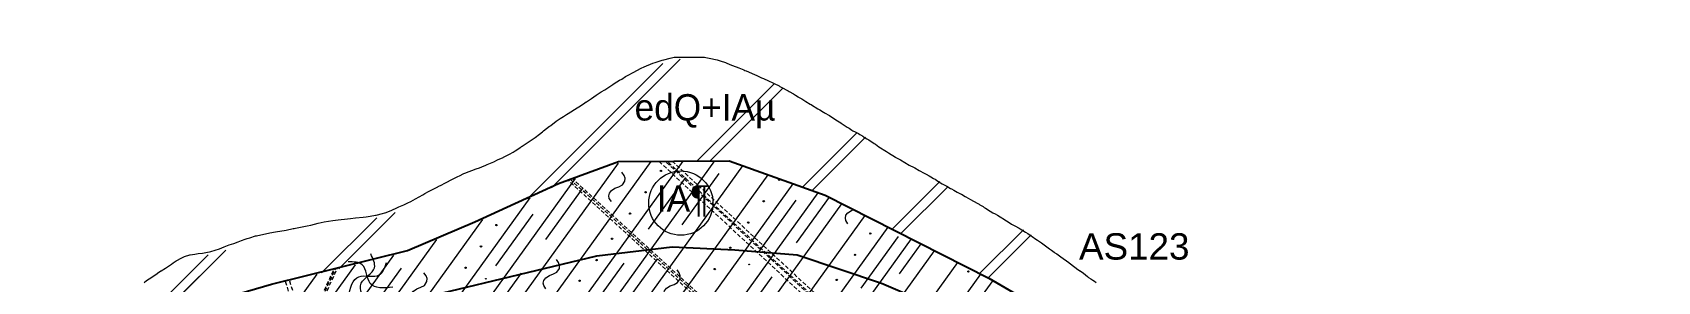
# Model space of a CAD drawing. Header units: inches. Extents: x 444671 to 463716, y 1783086 to 1794968.
# Drawn here: x 457732.1 to 458040.5, y 1789239.8 to 1789287 of the extents above; entities that cross this region are included whole.
import ezdxf

# ---------------------------------------------------------------- set-up
doc = ezdxf.new("R2010")
doc.units = ezdxf.units.IN
doc.header["$MEASUREMENT"] = 0
doc.linetypes.add('CENTER', pattern=[2, 1.25, -0.25, 0.25, -0.25])
doc.linetypes.add('DASHEDX2', pattern=[1.5, 1, -0.5])
for name, color, linetype, lineweight in [('ah', 7, 'Continuous', 15), ('doi', 33, 'Continuous', 25), ('ph', 7, 'Continuous', 18), ('Texdoi', 40, 'Continuous', 15), ('thoc', 252, 'Continuous', 13)]:
    doc.layers.add(name, color=color, linetype=linetype, lineweight=lineweight)
for name, color, linetype in [('khoanmoi', 3, 'Continuous'), ('PEGC', 3, 'Continuous'), ('Tam', 1, 'CENTER')]:
    doc.layers.add(name, color=color, linetype=linetype)
doc.styles.add('25', font='', dxfattribs={"height": 5})
doc.styles.get('25').set_extended_font_data('.VnArial')
doc.linetypes.add('_lA1', pattern='A,2,-0.2,["x",Standard,S=0.1,R=0,X=-0.1,Y=-0.05],-0.1', length=2.3)
doc.linetypes.add('_lA2', pattern='A,2,-0.2,["xx",Standard,S=0.1,R=0,X=-0.1,Y=-0.05],-0.18', length=2.38)

# ---------------------------------------------------------------- blocks, each defined once
blk = doc.blocks.new('A$C7D350064')
at = {"layer": 'ah', "color": 1, "linetype": 'DASHEDX2', "ltscale": 0.75, "flags": 128}
for points in [[(-201.59, 70.92), (-367.38, 224.24)], [(-200.99, 71.49), (-366.17, 224.25)], [(-200.66, 71.51), (-365.82, 224.25)], [(-199.92, 71.75), (-364.84, 224.26)], [(-222.32, 72.66), (-384.64, 220.7)], [(-221.61, 72.55), (-384.21, 220.85)], [(-221.3, 72.76), (-383.83, 220.99)], [(-483.84, 85.33), (-428.71, 203.94)], [(-483.48, 85.31), (-428.98, 203.87)], [(-483.13, 85.3), (-428.34, 204.03)], [(-398.52, 81.05), (-438.29, 201.58)], [(-397.72, 81.15), (-437.51, 201.77)]]:
    blk.add_lwpolyline(points, dxfattribs=at)
at = {"layer": 'doi', "linetype": '_lA1', "ltscale": 20, "flags": 128}
blk.add_lwpolyline([(-715.01, 248.67), (-714.5, 248.39), (-690.4, 233.69), (-672.65, 224.01), (-654.31, 214.03), (-641.25, 208.42), (-629.72, 203.57), (-617.27, 199.64), (-607.2, 197.96), (-591.83, 194.89), (-575.56, 192.17), (-554.31, 189.37), (-547.83, 188.64), (-526.93, 186.86), (-510.92, 186.64), (-494.69, 188.19), (-481.58, 191.3), (-464.27, 194.12), (-440.91, 200.93), (-415.06, 207.31), (-402.31, 212.77), (-386.44, 220.04), (-375.01, 224.18), (-354.02, 224.34), (-335.84, 217.82), (-304.72, 202.06), (-294.54, 196.14), (-281.06, 188.21), (-278.75, 187.12), (-266.45, 179.9), (-248.17, 168.36), (-227.14, 154.22), (-208.02, 141.23), (-177.83, 122.09)], dxfattribs=at)
at = {"layer": 'doi', "linetype": '_lA2', "ltscale": 20, "flags": 128}
blk.add_lwpolyline([(-496.47, 175.47), (-467.01, 185.05), (-431.77, 193.66), (-408.65, 199.24), (-379.13, 206.33), (-364.82, 207.99), (-352.97, 207.44), (-341.11, 206.48), (-325.12, 201.1), (-306.1, 192.98), (-287.63, 182.92), (-275.35, 176.53), (-251.48, 162.83), (-231.8, 151.36), (-199.68, 133.06), (-177.83, 120.57)], dxfattribs=at)
at = {"layer": 'PEGC', "lineweight": 13}
blk.add_lwpolyline([(-465.09, 201.28), (-464.61, 201.62), (-463.59, 202.26), (-462.61, 202.97), (-462.53, 203.02), (-461.89, 203.48), (-461.86, 203.5), (-461.86, 203.5), (-461.86, 203.5), (-461.02, 204), (-460.65, 204.23), (-459.9, 204.76), (-459.57, 205), (-458.97, 205.37), (-458.72, 205.5), (-458.18, 205.8), (-457.81, 206), (-457.42, 206.16), (-456.37, 206.5), (-456.33, 206.51), (-455.45, 206.63), (-454.8, 206.74), (-454.01, 206.83), (-453.05, 207), (-452.69, 207.05), (-452.39, 207.15), (-450.75, 207.64), (-449.89, 207.99), (-448.93, 208.37), (-448.07, 208.68), (-447.25, 209), (-446.57, 209.25), (-445.89, 209.5), (-445.54, 209.61), (-444.98, 209.75), (-443.93, 210.08), (-443.71, 210.12), (-441.21, 210.66), (-440.14, 210.85), (-438.1, 211.21), (-436.77, 211.5), (-436.58, 211.53), (-436.32, 211.58), (-434.1, 212), (-433.45, 212.15), (-432.06, 212.5), (-432.02, 212.51), (-430.92, 212.79), (-429.23, 213), (-428.23, 213.17), (-426.45, 213.35), (-425.9, 213.42), (-424.96, 213.5), (-423.52, 213.63), (-422.93, 213.71), (-422.17, 213.81), (-421.15, 214), (-421.03, 214.03), (-419.82, 214.37), (-419.38, 214.49), (-419.35, 214.5), (-418.18, 214.94), (-418.03, 215), (-417.1, 215.4), (-416.73, 215.58), (-415.79, 216), (-415.04, 216.34), (-414.47, 216.62), (-413.57, 217.12), (-412.15, 217.91), (-411.77, 218.13), (-411.09, 218.5), (-409.34, 219.43), (-409.28, 219.46), (-408.56, 219.81), (-408.12, 220.02), (-408.09, 220.04), (-406.31, 221), (-405.54, 221.36), (-405.24, 221.5), (-404.36, 221.92), (-404.17, 222), (-402.04, 222.79), (-401.41, 223), (-400.95, 223.21), (-400.22, 223.5), (-399.94, 223.61), (-399.01, 224), (-398.67, 224.15), (-398.01, 224.5), (-396.91, 224.98), (-396.86, 225), (-396.71, 225.07), (-395.7, 225.61), (-395.04, 226), (-394.65, 226.21), (-393.58, 226.93), (-393.42, 227.04), (-393.31, 227.11), (-392.17, 227.87), (-391.96, 228), (-391.45, 228.35), (-391.24, 228.5), (-390.88, 228.76), (-390.02, 229.39), (-389.46, 229.83), (-389.24, 230), (-388.12, 230.88), (-388.04, 230.94), (-387.97, 231), (-387.88, 231.06), (-386.84, 231.85), (-386.31, 232.23), (-386.08, 232.38), (-385.48, 232.76), (-385.11, 233), (-384.91, 233.12), (-384.6, 233.3), (-382.85, 234.37), (-382.23, 234.74), (-381.4, 235.34), (-381.17, 235.5), (-381.11, 235.54), (-380.13, 236.16), (-379.27, 236.76), (-378.32, 237.42), (-377.63, 237.83), (-376.12, 238.82), (-375.87, 239), (-374.86, 239.62), (-374.43, 239.84), (-373.69, 240.32), (-373.21, 240.59), (-372.28, 241.11), (-370.75, 241.89), (-370.19, 242.15), (-368.49, 242.86), (-368.06, 243), (-366.77, 243.4), (-366.42, 243.5), (-365.22, 243.81), (-364.48, 244), (-363.96, 244), (-362.56, 244), (-362.07, 244), (-361.34, 244), (-360.46, 244), (-359.98, 244), (-359.62, 244), (-359.31, 244), (-358.89, 244), (-358.81, 244), (-358.71, 244), (-358.47, 243.95), (-357.85, 243.82), (-356.29, 243.5), (-355.74, 243.32), (-354.75, 243), (-354.45, 242.88), (-353.59, 242.5), (-352.69, 242.17), (-352.18, 242), (-351.25, 241.59), (-351.05, 241.5), (-350.8, 241.4), (-349.21, 240.71), (-348.75, 240.5), (-347.89, 240.09), (-347.7, 240), (-347.53, 239.93), (-346.58, 239.5), (-345.77, 239.14), (-345.46, 239), (-344.57, 238.54), (-344.42, 238.46), (-344.13, 238.31), (-342.84, 237.61), (-342.61, 237.5), (-341.84, 237.05), (-341.46, 236.81), (-340.95, 236.5), (-340.86, 236.44), (-340.26, 236.09), (-339.45, 235.61), (-338.64, 235.11), (-338.52, 235.04), (-338.45, 235), (-338.38, 234.95), (-337.17, 234.18), (-336.85, 234), (-336.14, 233.55), (-336.06, 233.5), (-336.03, 233.48), (-335.83, 233.36), (-335.1, 232.97), (-335, 232.91), (-333.76, 232.09), (-332.86, 231.54), (-332.8, 231.5), (-332.76, 231.47), (-331.62, 230.71), (-331.26, 230.5), (-330.76, 230.16), (-330.54, 230), (-330.14, 229.83), (-329.48, 229.5), (-329.24, 229.36), (-328.85, 229.13), (-328.72, 229.04), (-328.66, 229), (-328.51, 228.9), (-327.91, 228.5), (-327.55, 228.31), (-326.5, 227.63), (-326.36, 227.54), (-326.28, 227.48), (-325.63, 227), (-325.01, 226.64), (-324.79, 226.5), (-324.18, 226.12), (-323.78, 225.87), (-322.45, 225.01), (-322.42, 224.99), (-321.53, 224.5), (-319.84, 223.53), (-319.51, 223.35), (-319.27, 223.23), (-318.82, 223), (-317.95, 222.52), (-317, 222), (-316.62, 221.79), (-316.1, 221.5), (-315.77, 221.31), (-315.24, 221), (-314.94, 220.83), (-314.4, 220.49), (-313.9, 220.18), (-313.62, 220), (-313.12, 219.72), (-312.74, 219.5), (-311.99, 219.1), (-311.81, 219), (-311.36, 218.76), (-310.76, 218.42), (-309.97, 218), (-309.94, 217.98), (-309.24, 217.58), (-309.12, 217.5), (-309.1, 217.49), (-308.24, 217), (-306.96, 216.29), (-306.6, 216.1), (-306.44, 216), (-305.84, 215.65), (-305.6, 215.5), (-305.4, 215.38), (-304.48, 214.8), (-303.98, 214.5), (-303.54, 214.25), (-303.08, 214), (-302.59, 213.73), (-301.76, 213.19), (-301.52, 213.04), (-301.4, 212.96), (-300.71, 212.5), (-300.44, 212.35), (-299.8, 212), (-298.96, 211.56), (-298.78, 211.46), (-297.78, 210.81), (-297.33, 210.53), (-297.1, 210.37), (-296.5, 209.96), (-295.84, 209.5), (-295.53, 209.29), (-294.95, 208.91), (-294.75, 208.78), (-293.2, 207.67), (-292.84, 207.37), (-292.34, 207), (-292.2, 206.91), (-292.1, 206.84), (-291.86, 206.67), (-291.06, 206.13), (-289.56, 205.02), (-289.49, 204.97), (-288.41, 204.16), (-288.18, 204), (-288.08, 203.92), (-287.46, 203.5), (-287.42, 203.47), (-286.78, 203), (-286.04, 202.41), (-285.8, 202.21), (-285.39, 201.98), (-285.03, 201.71), (-284.72, 201.5), (-284.36, 201.24)], dxfattribs=at)
at = {"layer": 'ph', "linetype": 'Continuous'}
for points in [[(-422.56, 196.94), (-423.86, 201.1), (-421.36, 204.06), (-422.07, 206.68)], [(-417.84, 200.38), (-422.14, 201.07), (-423.68, 204.63), (-426.34, 205.17)], [(-426.31, 198.5), (-424.3, 202.36), (-420.43, 202.69), (-419.09, 205.04)]]:
    blk.add_spline(points, degree=3, dxfattribs=at)
at = {"layer": 'Texdoi'}
blk.add_circle((-363.2, 216.32), 6.1, dxfattribs=at)
at = {"layer": 'thoc'}
for p, q in [((-366.63, 242.81), (-392.32, 217.13)), ((-363.34, 243.64), (-387.77, 219.21)), ((-345.43, 239.01), (-360.15, 224.3)), ((-343.77, 238.21), (-357.66, 224.32)), ((-329.75, 229.69), (-340.1, 219.35)), ((-328.13, 228.85), (-338.28, 218.7)), ((-314.02, 220.43), (-323.08, 211.36)), ((-312.49, 219.49), (-321.45, 210.53)), ((-420.93, 213.52), (-431.38, 203.06)), ((-417.45, 214.53), (-428.11, 203.87)), ((-298.19, 211.25), (-306.49, 202.96)), ((-296.68, 210.3), (-304.85, 202.13)), ((-449.58, 207.4), (-462.6, 194.39)), ((-449.58, 207.4), (-459.36, 197.62)), ((-452.94, 206.51), (-465.8, 193.65)), ((-452.94, 206.51), (-465.8, 193.65))]:
    blk.add_line(p, q, dxfattribs=at)
for points in [[(-462.87, 102.06), (-375.05, 223.91)], [(-460.68, 96.77), (-368.82, 224.23)], [(-458.5, 91.48), (-362.79, 224.28)], [(-456.31, 86.18), (-356.75, 224.32)], [(-454.12, 80.89), (-351.41, 223.41)], [(-376.38, 216.6), (-376.8, 217.22), (-376.88, 217.67), (-376.75, 218.2), (-376.39, 218.69), (-375.71, 219.13), (-374.94, 219.41), (-374.28, 219.75), (-373.83, 220.48), (-373.78, 221.05), (-373.96, 221.57), (-374.37, 222.18)], [(-465.72, 106.42), (-383.17, 220.98)], [(-451.94, 75.6), (-346.65, 221.7)], [(-450.12, 69.79), (-341.88, 219.99)], [(-381.81, 219.2), (-388.88, 209.42)], [(-362.31, 221.15), (-369.39, 211.36)], [(-355.96, 221.96), (-363.04, 212.17)], [(-468.13, 111.41), (-391.8, 217.32)], [(-448.42, 63.83), (-337.11, 218.28)], [(-448.42, 63.83), (-337.11, 218.28)], [(-446.71, 57.87), (-332.62, 216.19)], [(-341.35, 216.9), (-348.42, 207.12)], [(-335.05, 217.42), (-341.31, 208.76)], [(-470.75, 116.09), (-400.76, 213.21)], [(-445.01, 51.91), (-328.22, 213.96)], [(-391.31, 214.19), (-398.38, 204.4)], [(-331.49, 212.41), (-331.91, 213.03), (-331.98, 213.48), (-331.86, 214.01), (-331.49, 214.5), (-330.82, 214.94), (-330.43, 215.08)], [(-442.87, 46.55), (-323.82, 211.74)], [(-321.94, 209.99), (-329.01, 200.2)], [(-473.3, 120.88), (-409.49, 209.43)], [(-440.33, 41.76), (-319.43, 209.51)], [(-437.78, 36.97), (-315.03, 207.29)], [(-317.62, 208.59), (-321.76, 202.87)], [(-478.4, 130.46), (-424.95, 204.63)], [(-475.85, 125.67), (-417.65, 206.43)], [(-435.23, 32.18), (-310.64, 205.06)], [(-416.31, 203.97), (-423.39, 194.18)], [(-388.81, 200.05), (-389.23, 200.68), (-389.3, 201.12), (-389.18, 201.65), (-388.82, 202.14), (-388.14, 202.58), (-387.36, 202.87), (-386.71, 203.2), (-386.26, 203.93), (-386.2, 204.5), (-386.39, 205.02), (-386.79, 205.63)], [(-374.03, 204.94), (-381.1, 195.15)], [(-367.68, 205.75), (-374.75, 195.96)], [(-365.92, 198.09), (-366.34, 198.71), (-366.41, 199.16), (-366.29, 199.69), (-365.93, 200.17), (-365.25, 200.62), (-364.47, 200.9), (-363.82, 201.24), (-363.36, 201.97), (-363.31, 202.54), (-363.5, 203.06), (-363.9, 203.67)], [(-480.55, 135.8), (-432.24, 202.83)], [(-432.61, 27.49), (-306.24, 202.83)], [(-413.97, 197.54), (-414.38, 198.17), (-414.46, 198.62), (-414.34, 199.15), (-413.97, 199.63), (-413.3, 200.07), (-412.52, 200.36), (-411.86, 200.7), (-411.41, 201.42), (-411.36, 202), (-411.55, 202.51), (-411.95, 203.12)], [(-393.53, 203), (-400.6, 193.21)], [(-345.95, 202.34), (-353.03, 192.55)], [(-304, 201.65), (-310.03, 193.3)]]:
    blk.add_lwpolyline(points, dxfattribs=at)
for centre, radius in [((-366.97, 222.43), 0.128), ((-344.54, 220.72), 0.128), ((-369.9, 218.38), 0.128), ((-347.47, 216.67), 0.128), ((-372.83, 214.32), 0.128), ((-398.2, 212.16), 0.128), ((-350.4, 212.61), 0.128), ((-327.24, 210.55), 0.128), ((-401.13, 208.11), 0.128), ((-376.26, 209.56), 0.128), ((-371.2, 208.93), 0.0638), ((-353.83, 207.85), 0.128), ((-404.06, 204.06), 0.128), ((-379.19, 205.51), 0.128), ((-356.76, 203.8), 0.128), ((-350.24, 204.69), 0.0638), ((-330.17, 206.5), 0.128), ((-400.2, 201.97), 0.0638), ((-382.41, 201.58), 0.128), ((-333.6, 201.74), 0.128), ((-308.61, 203.34), 0.128)]:
    blk.add_circle(centre, radius, dxfattribs=at)
at = {"layer": 'khoanmoi', "insert": (-287.63, 210.6), "char_height": 5, "width": 25, "attachment_point": 1, "style": '25'}
blk.add_mtext('AS123', dxfattribs=at)
at = {"layer": 'Texdoi', "char_height": 5, "attachment_point": 1}
for s, insert, width in [('{\\fGeo TimesP|b0|i0|c0|p34;edQ+IAµ}', (-371.98, 236.98), 40), ('{\\fGeo TimesP|b0|i0|c0|p34;IA¶}', (-367.75, 219.71), 12)]:
    blk.add_mtext(s, dxfattribs=dict(at, insert=insert, width=width))

msp = doc.modelspace()

# ---------------------------------------------------------------- block references
at = {"layer": 'Tam'}
msp.add_blockref('A$C7D350064', (458218.363, 1789038.3548), dxfattribs=at)

doc.saveas('drawing.dxf')
